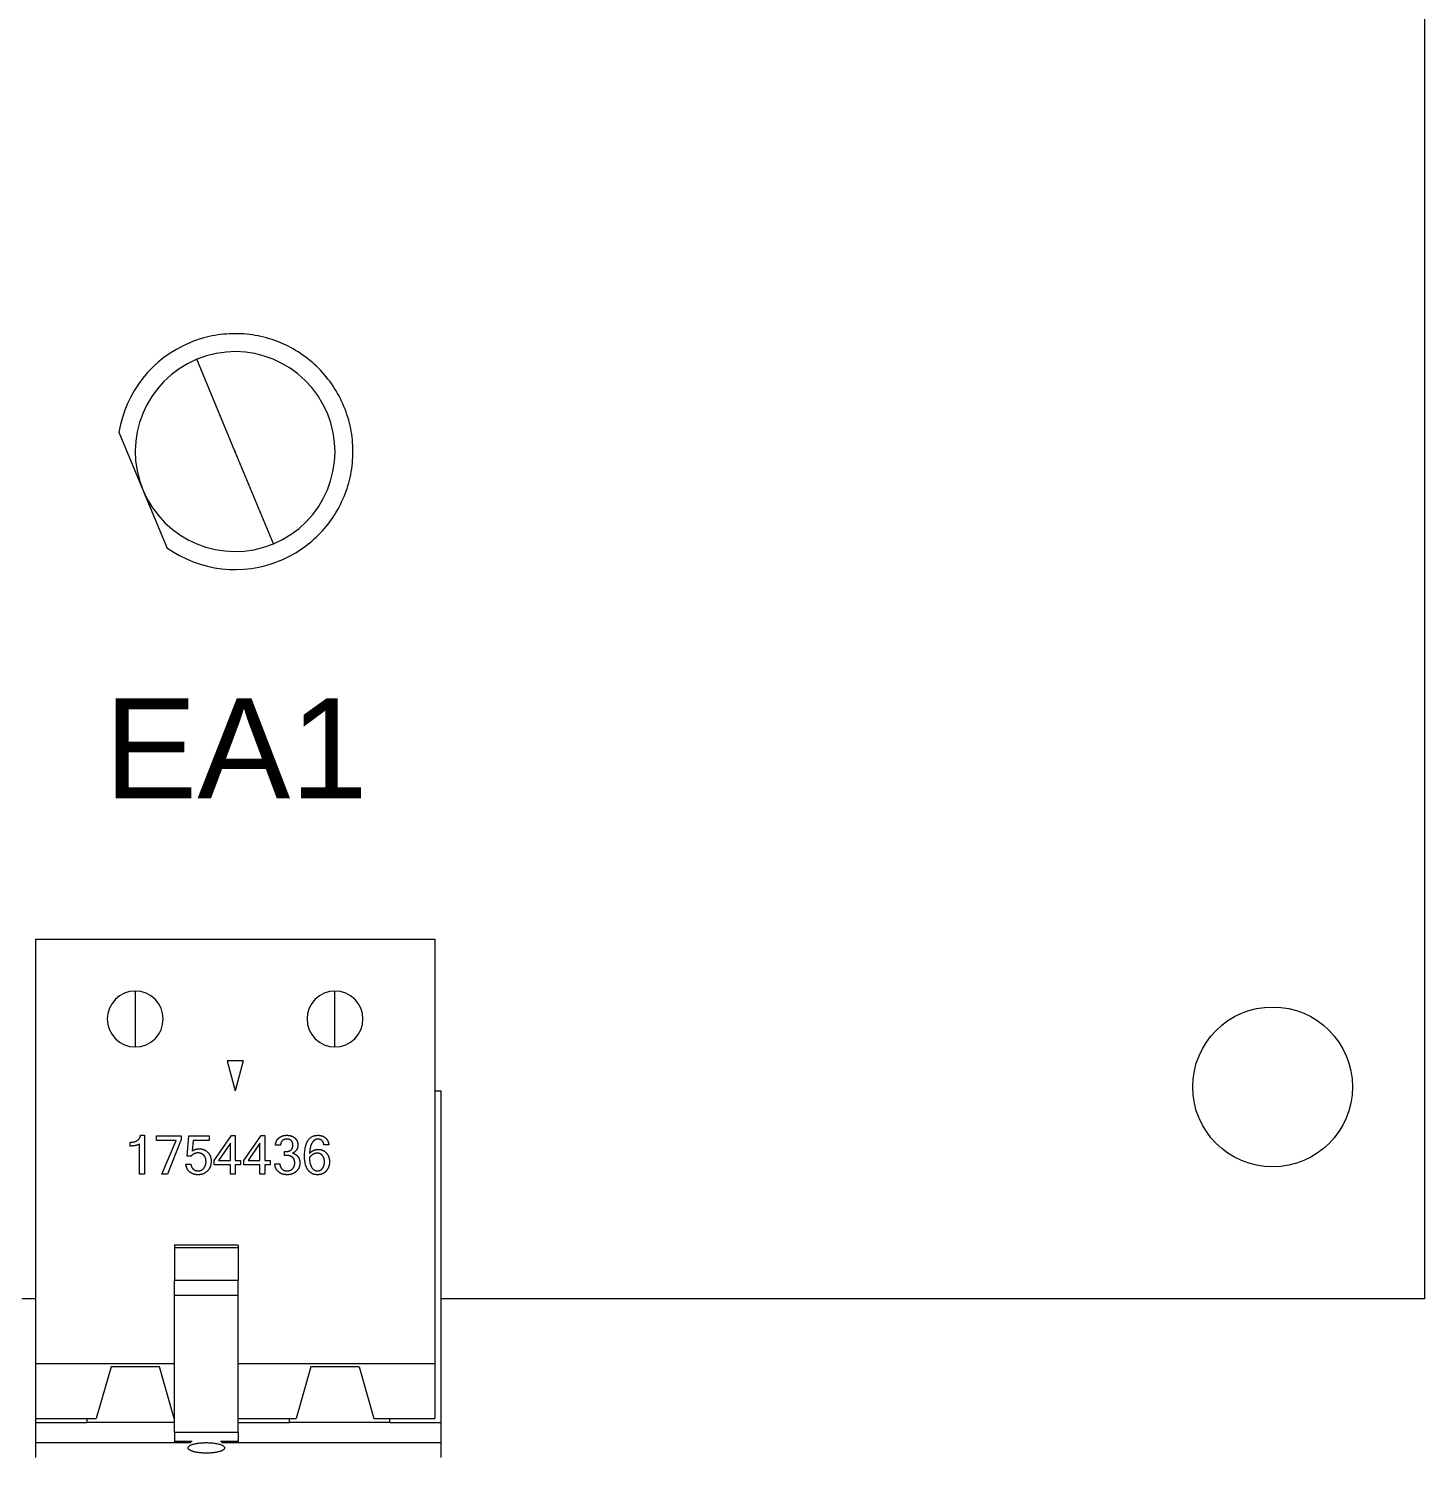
# Model space of a CAD drawing. Header units: millimetres. Extents: x -118 to 1430, y 370 to 641.
# Drawn here: x 946.1 to 981.05, y 463 to 498.75 of the extents above; entities that cross this region are included whole.
import ezdxf

# ---------------------------------------------------------------- set-up
doc = ezdxf.new("R2010")
doc.units = ezdxf.units.MM
doc.layers.add('TANGENT EDGES', color=7, linetype='Continuous', lineweight=0)
doc.layers.add('VISIBLE', color=7, linetype='Continuous', lineweight=0)
doc.styles.get("Standard").update_dxf_attribs({"font": 'arial.ttf'})

msp = doc.modelspace()

# ---------------------------------------------------------------- linework, layer by layer
at = {"layer": 'TANGENT EDGES'}
for p, q in [((951.271, 488.177), (950.317, 490.477)), ((952.232, 485.858), (951.279, 488.158)), ((948.775, 474.67), (948.775, 473.27)), ((953.775, 473.27), (953.775, 474.67)), ((951.355, 468.246), (949.755, 468.246)), ((951.355, 467.425), (949.755, 467.425)), ((950.203, 463.402), (949.755, 463.402)), ((951.355, 463.402), (950.907, 463.402))]:
    msp.add_line(p, q, dxfattribs=at)
for centre, radius, start, end in [((951.275, 488.167), 0.01, 112.5227, 292.5227), ((951.275, 488.167), 0.01, 292.5227, 112.5227), ((948.775, 473.97), 0.7, 90, 270), ((948.775, 473.97), 0.7, 270, 90), ((953.775, 473.97), 0.7, 90, 270), ((953.775, 473.97), 0.7, 270, 90)]:
    msp.add_arc(centre, radius, start, end, dxfattribs=at)
at = {"layer": 'VISIBLE'}
for p, q in [((981.046, 553.57), (981.046, 466.97)), ((948.366, 488.656), (948.966, 487.21)), ((948.966, 487.21), (949.565, 485.763)), ((946.275, 475.97), (946.275, 466.97)), ((946.275, 475.97), (956.275, 475.97)), ((956.275, 475.97), (956.275, 466.97)), ((951.476, 472.92), (951.074, 472.92)), ((951.074, 472.92), (951.275, 472.17)), ((951.476, 472.92), (951.275, 472.17)), ((956.275, 472.17), (956.435, 472.17)), ((956.435, 463.87), (956.435, 472.17)), ((948.651, 470.791), (948.651, 470.887)), ((948.88, 470.09), (948.88, 470.841)), ((948.909, 471.06), (949.003, 471.06)), ((949.003, 471.06), (949.003, 470.09)), ((949.308, 470.931), (949.308, 471.044)), ((949.308, 471.044), (949.926, 471.044)), ((949.798, 470.931), (949.308, 470.931)), ((949.442, 470.09), (949.798, 470.931)), ((949.926, 470.958), (949.579, 470.09)), ((949.926, 471.044), (949.926, 470.958)), ((950.076, 470.54), (950.117, 471.044)), ((950.117, 471.044), (950.629, 471.044)), ((950.222, 470.931), (950.201, 470.666)), ((950.629, 470.931), (950.222, 470.931)), ((950.629, 471.044), (950.629, 470.931)), ((950.748, 470.426), (951.182, 471.056)), ((951.156, 470.863), (950.863, 470.426)), ((951.156, 470.426), (951.156, 470.863)), ((951.182, 471.056), (951.279, 471.056)), ((951.279, 471.056), (951.279, 470.426)), ((951.49, 470.426), (951.924, 471.056)), ((951.897, 470.863), (951.604, 470.426)), ((951.897, 470.426), (951.897, 470.863)), ((951.924, 471.056), (952.02, 471.056)), ((952.02, 471.056), (952.02, 470.426)), ((950.173, 470.54), (950.076, 470.54)), ((952.409, 470.812), (952.282, 470.812)), ((952.514, 470.555), (952.514, 470.651)), ((952.514, 470.651), (952.542, 470.651)), ((952.561, 470.555), (952.514, 470.555)), ((953.622, 470.823), (953.496, 470.823)), ((950.042, 470.34), (950.169, 470.34)), ((950.748, 470.318), (950.748, 470.426)), ((951.156, 470.318), (950.748, 470.318)), ((950.863, 470.426), (951.156, 470.426)), ((951.156, 470.09), (951.156, 470.318)), ((951.279, 470.426), (951.408, 470.426)), ((951.279, 470.318), (951.279, 470.09)), ((951.408, 470.318), (951.279, 470.318)), ((951.408, 470.426), (951.408, 470.318)), ((951.49, 470.318), (951.49, 470.426)), ((951.897, 470.318), (951.49, 470.318)), ((951.604, 470.426), (951.897, 470.426)), ((951.897, 470.09), (951.897, 470.318)), ((952.02, 470.426), (952.149, 470.426)), ((952.149, 470.318), (952.02, 470.318)), ((952.02, 470.318), (952.02, 470.09)), ((952.149, 470.426), (952.149, 470.318)), ((952.27, 470.342), (952.397, 470.342)), ((949.003, 470.09), (948.88, 470.09)), ((949.579, 470.09), (949.442, 470.09)), ((951.279, 470.09), (951.156, 470.09)), ((952.02, 470.09), (951.897, 470.09)), ((951.355, 468.31), (949.755, 468.31)), ((949.755, 468.31), (949.755, 468.246)), ((949.755, 468.246), (949.755, 467.425)), ((951.355, 468.31), (951.355, 468.246)), ((951.355, 468.246), (951.355, 467.425)), ((949.755, 467.055), (949.755, 467.425)), ((951.355, 467.055), (951.355, 467.425)), ((946.275, 466.97), (945.935, 466.97)), ((946.275, 466.97), (946.275, 465.344)), ((951.355, 467.055), (949.755, 467.055)), ((949.755, 463.627), (949.755, 467.055)), ((951.355, 463.627), (951.355, 467.055)), ((956.275, 466.97), (956.275, 465.344)), ((981.046, 466.97), (956.435, 466.97)), ((949.755, 465.344), (946.275, 465.344)), ((946.275, 465.344), (946.275, 463.97)), ((948.17, 465.27), (947.8, 463.97)), ((949.38, 465.27), (948.17, 465.27)), ((949.75, 463.97), (949.38, 465.27)), ((956.275, 465.344), (951.355, 465.344)), ((953.17, 465.27), (952.8, 463.97)), ((954.38, 465.27), (953.17, 465.27)), ((954.38, 465.27), (954.75, 463.97)), ((956.275, 465.344), (956.275, 463.97)), ((946.275, 463.97), (947.8, 463.97)), ((946.275, 463.97), (946.275, 463.87)), ((946.275, 463.87), (946.275, 463.37)), ((946.275, 463.87), (947.56, 463.87)), ((947.56, 463.97), (947.56, 463.87)), ((949.755, 463.87), (947.56, 463.87)), ((949.75, 463.97), (949.755, 463.97)), ((951.355, 463.97), (952.8, 463.97)), ((951.355, 463.87), (952.64, 463.87)), ((952.64, 463.87), (952.64, 463.97)), ((955.15, 463.87), (952.64, 463.87)), ((954.75, 463.97), (956.275, 463.97)), ((955.15, 463.87), (955.15, 463.97)), ((955.15, 463.87), (956.435, 463.87)), ((956.435, 463.37), (956.435, 463.87)), ((946.275, 463.37), (950.173, 463.37)), ((946.275, 463.37), (946.275, 463)), ((951.355, 463.627), (949.755, 463.627)), ((949.755, 463.627), (949.755, 463.402)), ((949.755, 463.37), (949.755, 463.402)), ((950.936, 463.37), (956.435, 463.37)), ((951.355, 463.627), (951.355, 463.402)), ((951.355, 463.37), (951.355, 463.402)), ((956.435, 463), (956.435, 463.37))]:
    msp.add_line(p, q, dxfattribs=at)
msp.add_circle((977.246, 472.27), 2, dxfattribs=at)
for radius, start, end in [(2.95, 112.5227, 170.4589), (2.95, 101.2727, 112.5227), (2.95, 90.0227, 101.2727), (2.95, 78.7727, 90.0227), (2.95, 56.2727, 78.7727), (2.5, 292.5227, 112.5227), (2.95, 45.0227, 56.2727), (2.5, 112.5227, 292.5227), (2.95, 33.7727, 45.0227), (2.95, 11.2727, 33.7727), (2.95, 0.0227, 11.2727), (2.95, 348.7727, 0.0227), (2.95, 326.2727, 348.7727), (2.95, 315.0227, 326.2727), (2.95, 303.7727, 315.0227), (2.95, 234.5865, 292.5227), (2.95, 292.5227, 303.7727)]:
    msp.add_arc((951.275, 488.167), radius, start, end, dxfattribs=at)
for points in [[(948.651, 470.887), (948.875, 470.887), (948.909, 471.06)], [(948.88, 470.841), (948.806, 470.791), (948.651, 470.791)], [(952.282, 470.812), (952.296, 470.933), (952.375, 470.997)], [(952.375, 470.997), (952.453, 471.06), (952.569, 471.06)], [(952.571, 470.964), (952.426, 470.964), (952.409, 470.812)], [(952.569, 471.06), (952.696, 471.06), (952.772, 470.991)], [(952.681, 470.926), (952.642, 470.964), (952.571, 470.964)], [(952.721, 470.815), (952.721, 470.887), (952.681, 470.926)], [(952.772, 470.991), (952.847, 470.922), (952.847, 470.812)], [(953.013, 470.536), (953.013, 471.06), (953.35, 471.06)], [(953.201, 470.871), (953.147, 470.779), (953.137, 470.605)], [(953.344, 470.964), (953.256, 470.964), (953.201, 470.871)], [(953.496, 470.823), (953.48, 470.964), (953.344, 470.964)], [(953.35, 471.06), (953.457, 471.06), (953.532, 471)], [(953.532, 471), (953.606, 470.941), (953.622, 470.823)], [(950.346, 470.619), (950.244, 470.619), (950.173, 470.54)], [(950.201, 470.666), (950.272, 470.723), (950.378, 470.723)], [(950.491, 470.561), (950.435, 470.619), (950.346, 470.619)], [(950.378, 470.723), (950.497, 470.723), (950.586, 470.639)], [(950.547, 470.403), (950.547, 470.503), (950.491, 470.561)], [(950.586, 470.639), (950.675, 470.554), (950.675, 470.414)], [(952.542, 470.651), (952.721, 470.651), (952.721, 470.815)], [(952.715, 470.507), (952.662, 470.555), (952.561, 470.555)], [(952.815, 470.697), (952.782, 470.642), (952.714, 470.614)], [(952.714, 470.614), (952.801, 470.591), (952.848, 470.525)], [(952.768, 470.368), (952.768, 470.458), (952.715, 470.507)], [(952.847, 470.812), (952.847, 470.751), (952.815, 470.697)], [(952.848, 470.525), (952.896, 470.459), (952.896, 470.371)], [(953.099, 470.193), (953.013, 470.312), (953.013, 470.536)], [(953.333, 470.613), (953.232, 470.613), (953.136, 470.51)], [(953.136, 470.51), (953.138, 470.345), (953.192, 470.258)], [(953.137, 470.605), (953.232, 470.708), (953.354, 470.708)], [(953.463, 470.551), (953.414, 470.613), (953.333, 470.613)], [(953.354, 470.708), (953.474, 470.708), (953.556, 470.621)], [(953.512, 470.392), (953.512, 470.489), (953.463, 470.551)], [(953.556, 470.621), (953.638, 470.534), (953.638, 470.4)], [(950.142, 470.14), (950.056, 470.207), (950.042, 470.34)], [(950.349, 470.073), (950.228, 470.073), (950.142, 470.14)], [(950.169, 470.34), (950.18, 470.254), (950.229, 470.212)], [(950.229, 470.212), (950.279, 470.17), (950.349, 470.17)], [(950.349, 470.17), (950.437, 470.17), (950.492, 470.237)], [(950.586, 470.17), (950.496, 470.073), (950.349, 470.073)], [(950.492, 470.237), (950.547, 470.304), (950.547, 470.403)], [(950.675, 470.414), (950.675, 470.267), (950.586, 470.17)], [(952.361, 470.147), (952.276, 470.22), (952.27, 470.342)], [(952.58, 470.073), (952.446, 470.073), (952.361, 470.147)], [(952.397, 470.342), (952.397, 470.271), (952.444, 470.22)], [(952.444, 470.22), (952.492, 470.17), (952.58, 470.17)], [(952.58, 470.17), (952.666, 470.17), (952.717, 470.225)], [(952.805, 470.156), (952.715, 470.073), (952.58, 470.073)], [(952.717, 470.225), (952.768, 470.281), (952.768, 470.368)], [(952.896, 470.371), (952.896, 470.239), (952.805, 470.156)], [(953.34, 470.073), (953.185, 470.073), (953.099, 470.193)], [(953.192, 470.258), (953.246, 470.17), (953.337, 470.17)], [(953.337, 470.17), (953.416, 470.17), (953.464, 470.233)], [(953.557, 470.169), (953.475, 470.073), (953.34, 470.073)], [(953.464, 470.233), (953.512, 470.297), (953.512, 470.392)], [(953.638, 470.4), (953.638, 470.264), (953.557, 470.169)]]:
    msp.add_open_spline(points, degree=2, dxfattribs=at)
for points, knots in [([(950.101, 463.256), (950.101, 463.257), (950.102, 463.258), (950.102, 463.259), (950.105, 463.264), (950.109, 463.269), (950.114, 463.274), (950.119, 463.279), (950.124, 463.284), (950.131, 463.289), (950.138, 463.293), (950.146, 463.298), (950.155, 463.303), (950.164, 463.307), (950.174, 463.312), (950.184, 463.316), (950.195, 463.32), (950.206, 463.324), (950.218, 463.328), (950.231, 463.332), (950.244, 463.335), (950.257, 463.338), (950.271, 463.342), (950.285, 463.345), (950.3, 463.348), (950.308, 463.349), (950.316, 463.351), (950.323, 463.352), (950.331, 463.353), (950.339, 463.354), (950.347, 463.356), (950.363, 463.358), (950.379, 463.36), (950.396, 463.362), (950.405, 463.363), (950.413, 463.364), (950.422, 463.364), (950.43, 463.365), (950.439, 463.366), (950.448, 463.366), (950.465, 463.368), (950.483, 463.368), (950.501, 463.369), (950.519, 463.37), (950.537, 463.37), (950.555, 463.37)], [2.2105486, 2.2105486, 2.2105486, 2.2105486, 2.2216247, 2.2216247, 2.2216247, 2.2759317, 2.2759317, 2.2759317, 2.3299268, 2.3299268, 2.3299268, 2.3840773, 2.3840773, 2.3840773, 2.4384124, 2.4384124, 2.4384124, 2.4925399, 2.4925399, 2.4925399, 2.5464815, 2.5464815, 2.5464815, 2.6005234, 2.6005234, 2.6005234, 2.6274693, 2.6274693, 2.6274693, 2.6544262, 2.6544262, 2.6544262, 2.70843, 2.70843, 2.70843, 2.7353823, 2.7353823, 2.7353823, 2.7623324, 2.7623324, 2.7623324, 2.816373, 2.816373, 2.816373, 2.8702953, 2.8702953, 2.8702953, 2.8702953]), ([(950.555, 463.37), (950.573, 463.37), (950.591, 463.37), (950.609, 463.369), (950.627, 463.368), (950.644, 463.368), (950.662, 463.366), (950.697, 463.364), (950.731, 463.36), (950.763, 463.356), (950.795, 463.351), (950.825, 463.345), (950.852, 463.338), (950.866, 463.335), (950.879, 463.332), (950.891, 463.328), (950.904, 463.324), (950.915, 463.32), (950.926, 463.316), (950.936, 463.312), (950.946, 463.307), (950.955, 463.303), (950.964, 463.298), (950.971, 463.294), (950.978, 463.289), (950.985, 463.284), (950.991, 463.279), (950.996, 463.274), (951.001, 463.269), (951.005, 463.264), (951.008, 463.259), (951.008, 463.258), (951.009, 463.257), (951.009, 463.256)], [0, 0, 0, 0, 0.054, 0.054, 0.054, 0.1081119, 0.1081119, 0.1081119, 0.2160335, 0.2160335, 0.2160335, 0.3239429, 0.3239429, 0.3239429, 0.3778641, 0.3778641, 0.3778641, 0.4319972, 0.4319972, 0.4319972, 0.4862463, 0.4862463, 0.4862463, 0.5402406, 0.5402406, 0.5402406, 0.5943776, 0.5943776, 0.5943776, 0.6487161, 0.6487161, 0.6487161, 0.6597773, 0.6597773, 0.6597773, 0.6597773]), ([(950.12, 463.198), (950.114, 463.203), (950.109, 463.208), (950.106, 463.213), (950.102, 463.218), (950.1, 463.223), (950.098, 463.228), (950.096, 463.237), (950.096, 463.247), (950.101, 463.256)], [2.0048581, 2.0048581, 2.0048581, 2.0048581, 2.0591781, 2.0591781, 2.0591781, 2.1134097, 2.1134097, 2.1134097, 2.2105486, 2.2105486, 2.2105486, 2.2105486]), ([(950.555, 463.107), (950.543, 463.107), (950.531, 463.107), (950.519, 463.108), (950.507, 463.108), (950.495, 463.108), (950.483, 463.109), (950.472, 463.109), (950.46, 463.11), (950.448, 463.111), (950.436, 463.112), (950.425, 463.113), (950.414, 463.114), (950.402, 463.115), (950.391, 463.116), (950.38, 463.117), (950.369, 463.119), (950.358, 463.12), (950.347, 463.122), (950.337, 463.123), (950.326, 463.125), (950.316, 463.127), (950.306, 463.128), (950.296, 463.13), (950.286, 463.132), (950.277, 463.134), (950.267, 463.136), (950.258, 463.139), (950.249, 463.141), (950.24, 463.143), (950.232, 463.146), (950.223, 463.148), (950.215, 463.15), (950.207, 463.153), (950.2, 463.156), (950.192, 463.158), (950.185, 463.161), (950.178, 463.164), (950.171, 463.167), (950.165, 463.17), (950.159, 463.173), (950.153, 463.176), (950.147, 463.179), (950.142, 463.182), (950.137, 463.185), (950.132, 463.188), (950.128, 463.191), (950.123, 463.194), (950.12, 463.198)], [1.4329539, 1.4329539, 1.4329539, 1.4329539, 1.4688088, 1.4688088, 1.4688088, 1.5047575, 1.5047575, 1.5047575, 1.5406875, 1.5406875, 1.5406875, 1.5764951, 1.5764951, 1.5764951, 1.6123262, 1.6123262, 1.6123262, 1.6481983, 1.6481983, 1.6481983, 1.6840015, 1.6840015, 1.6840015, 1.7198212, 1.7198212, 1.7198212, 1.7556962, 1.7556962, 1.7556962, 1.7915158, 1.7915158, 1.7915158, 1.827353, 1.827353, 1.827353, 1.8633412, 1.8633412, 1.8633412, 1.899371, 1.899371, 1.899371, 1.9353274, 1.9353274, 1.9353274, 1.9711343, 1.9711343, 1.9711343, 2.0070686, 2.0070686, 2.0070686, 2.0070686]), ([(950.843, 463.137), (950.833, 463.134), (950.822, 463.132), (950.812, 463.13), (950.801, 463.128), (950.79, 463.126), (950.779, 463.124), (950.767, 463.122), (950.756, 463.121), (950.744, 463.119), (950.732, 463.117), (950.72, 463.116), (950.708, 463.115), (950.695, 463.114), (950.683, 463.113), (950.671, 463.112), (950.658, 463.111), (950.645, 463.11), (950.632, 463.109), (950.62, 463.109), (950.607, 463.108), (950.594, 463.108), (950.581, 463.107), (950.568, 463.107), (950.555, 463.107)], [1.1221288, 1.1221288, 1.1221288, 1.1221288, 1.1611473, 1.1611473, 1.1611473, 1.2000646, 1.2000646, 1.2000646, 1.2390162, 1.2390162, 1.2390162, 1.2780027, 1.2780027, 1.2780027, 1.316905, 1.316905, 1.316905, 1.3558904, 1.3558904, 1.3558904, 1.394915, 1.394915, 1.394915, 1.4338398, 1.4338398, 1.4338398, 1.4338398]), ([(950.99, 463.198), (950.987, 463.195), (950.983, 463.192), (950.979, 463.189), (950.975, 463.186), (950.97, 463.183), (950.965, 463.18), (950.96, 463.177), (950.955, 463.175), (950.95, 463.172), (950.944, 463.169), (950.938, 463.167), (950.932, 463.164), (950.926, 463.161), (950.919, 463.159), (950.912, 463.156), (950.905, 463.154), (950.898, 463.152), (950.891, 463.149), (950.876, 463.145), (950.86, 463.14), (950.843, 463.137)], [0.8611269, 0.8611269, 0.8611269, 0.8611269, 0.8938324, 0.8938324, 0.8938324, 0.9265792, 0.9265792, 0.9265792, 0.959467, 0.959467, 0.959467, 0.9924119, 0.9924119, 0.9924119, 1.0253249, 1.0253249, 1.0253249, 1.0581198, 1.0581198, 1.0581198, 1.1235306, 1.1235306, 1.1235306, 1.1235306]), ([(951.009, 463.256), (951.011, 463.252), (951.012, 463.248), (951.013, 463.243), (951.013, 463.238), (951.013, 463.233), (951.012, 463.228), (951.01, 463.223), (951.008, 463.218), (951.004, 463.213), (951, 463.208), (950.996, 463.202), (950.99, 463.198)], [0.6597773, 0.6597773, 0.6597773, 0.6597773, 0.7028642, 0.7028642, 0.7028642, 0.7568669, 0.7568669, 0.7568669, 0.8111794, 0.8111794, 0.8111794, 0.8654371, 0.8654371, 0.8654371, 0.8654371])]:
    msp.add_open_spline(points, degree=3, knots=knots, dxfattribs=at)

# ---------------------------------------------------------------- texts
at = {"insert": (951.299, 480.741), "char_height": 2.5, "attachment_point": 5}
msp.add_mtext_dynamic_manual_height_columns('EA1', width=26.81393, gutter_width=12.5, heights=[0], dxfattribs=at)

doc.saveas('drawing.dxf')
